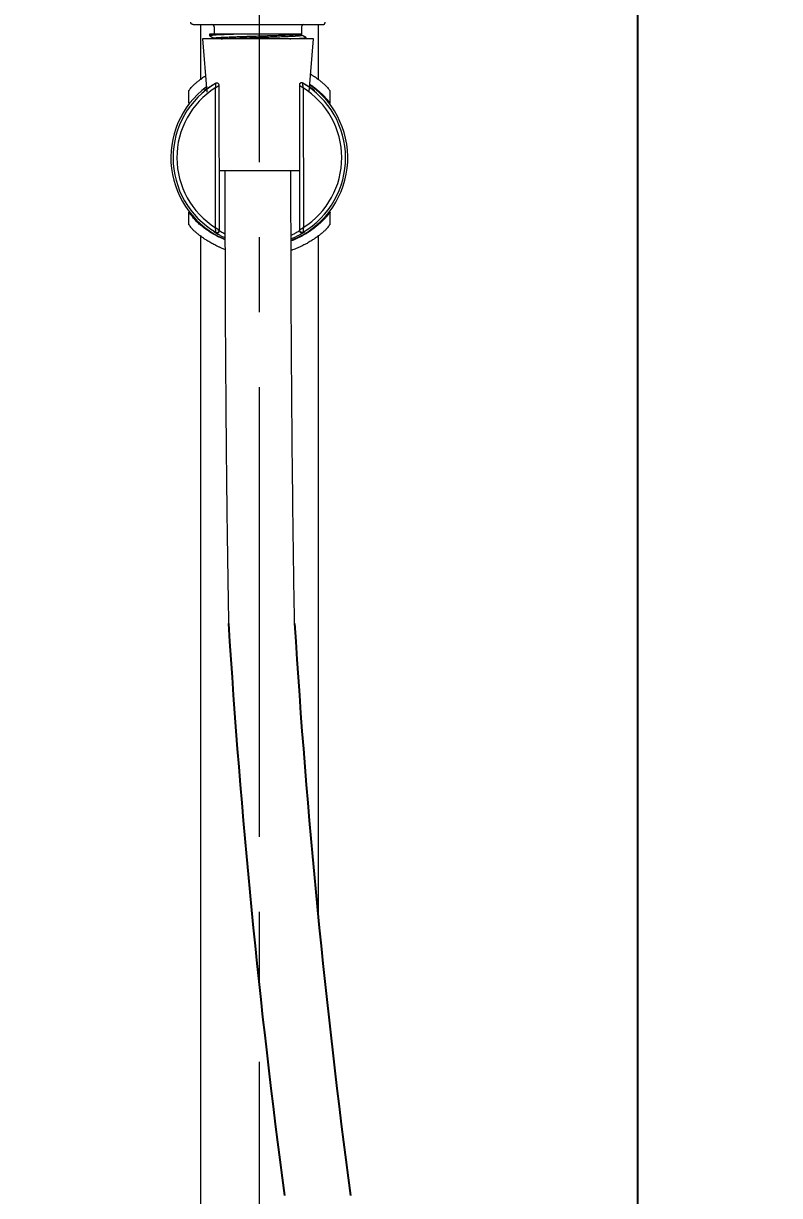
# Model space of a CAD drawing. Extents: x 19821 to 22981, y -91 to 2224.
# Drawn here: x 21832.7 to 21993, y 780 to 1028.2 of the extents above; entities that cross this region are included whole.
import ezdxf

# ---------------------------------------------------------------- set-up
doc = ezdxf.new("R2010")
doc.units = 0
doc.header["$LTSCALE"] = 10
doc.header["$MEASUREMENT"] = 0
doc.header["$PDMODE"] = 3
doc.header["$PDSIZE"] = -10
doc.linetypes.add('CENTER2', pattern=[28.575, 19.05, -3.175, 3.175, -3.175])
doc.layers.get('0').update_dxf_attribs({"linetype": 'CONTINUOUS'})
doc.layers.get('DEFPOINTS').update_dxf_attribs({"linetype": 'CONTINUOUS'})
doc.layers.add('1', color=7, linetype='CONTINUOUS')
doc.layers.add('Cneter', color=1, linetype='CENTER2', lineweight=13)
doc.styles.add('Daelim Dimension', font='NanumGothic.ttf')
doc.dimstyles.new('DEFAULT', dxfattribs={"dimscale": 2, "dimtxt": 2, "dimasz": 2, "dimexe": 0, "dimexo": 2, "dimgap": 1, "dimtad": 1, "dimdec": 1, "dimzin": 9, "dimdsep": 46, "dimtxsty": 'Daelim Dimension', "dimcen": 0.5, "dimclrd": 5, "dimclre": 5, "dimclrt": 256, "dimadec": 1, "dimazin": 0, "dimtfac": 1, "dimtdec": 1, "dimtix": 1, "dimtmove": 0, "dimatfit": 3, "dimfxl": 1, "dimtolj": 1, "dimtzin": 1, "dimlwd": 9, "dimlwe": 9, "dimarcsym": 0})

# ---------------------------------------------------------------- blocks, each defined once
blk = doc.blocks.new('*D18')
at = {"color": 5, "lineweight": 9, "ltscale": 0.5, "transparency": 16777216}
for p, q in [((21836.72, 1429.78), (22153.24, 1429.78)), ((22151.24, 1421.78), (22151.24, 466.02)), ((21994.53, 458.02), (22153.24, 458.02))]:
    blk.add_line(p, q, dxfattribs=at)
at = {"color": 5, "ltscale": 0.5, "transparency": 16777216}
for points in [[(22149.91, 1421.78), (22152.57, 1421.78), (22151.24, 1429.78)], [(22149.91, 466.02), (22152.57, 466.02), (22151.24, 458.02)]]:
    blk.add_solid(points, dxfattribs=at)
at = {"layer": 'DEFPOINTS', "color": 0, "ltscale": 0.5, "transparency": 16777216}
for p in [(21832.72, 1429.78), (21990.53, 458.02), (22151.24, 458.02)]:
    blk.add_point(p, dxfattribs=at)
at = {"color": 7, "ltscale": 0.5, "transparency": 16777216, "insert": (22135.53, 943.9), "char_height": 20, "attachment_point": 5, "rotation": 90, "style": 'Daelim Dimension'}
blk.add_mtext('\\A1;(1140)', dxfattribs=at)

msp = doc.modelspace()

# ---------------------------------------------------------------- linework, layer by layer
at = {"ltscale": 0.5}
msp.add_line((21962.92, 208.85), (21962.92, 1609.68), dxfattribs=at)
for centre in [(23607.09, 1009.42), (23621.09, 1009.42)]:
    msp.add_arc(centre, 1734.29, 183.58112, 187.60325, dxfattribs=at)
at = {"layer": '1', "color": 7, "linetype": 'Continuous', "lineweight": 18}
for p, q in [((21870.22, 1027.93), (21870.22, 1016.21)), ((21887.58, 1027.94), (21888.86, 1027.94)), ((21895.22, 1027.93), (21895.22, 1016.24)), ((21872.18, 1025.94), (21872.18, 1025.57)), ((21879.49, 1025.94), (21872.18, 1025.94)), ((21873.18, 1027.44), (21873.18, 1025.94)), ((21891.68, 1027.44), (21891.68, 1025.94)), ((21870.68, 1024.94), (21871.59, 1013.6)), ((21883.86, 1024.94), (21870.68, 1024.94)), ((21894.18, 1024.94), (21883.86, 1024.94)), ((21893.27, 1013.7), (21894.18, 1024.94)), ((21867.72, 1013.96), (21867.72, 1011.32)), ((21874.25, 984.39), (21874.2, 1015.06)), ((21891.2, 1015.09), (21891.25, 984.42)), ((21897.72, 1011.26), (21897.72, 1013.96)), ((21883.58, 996.94), (21874.14, 996.94)), ((21891.23, 996.94), (21883.58, 996.94)), ((21867.72, 988.18), (21867.72, 985.52)), ((21897.72, 985.52), (21897.72, 988.22)), ((21870.22, 983.26), (21870.22, 531.52)), ((21895.22, 983.24), (21895.22, 838.77))]:
    msp.add_line(p, q, dxfattribs=at)
at = {"layer": '1', "color": 7, "linetype": 'Continuous', "lineweight": 13}
for p, q in [((21891.68, 1027.44), (21891.67, 1027.44)), ((21873.44, 1015.49), (21873.44, 1015.53)), ((21891.95, 1015.56), (21891.95, 1015.52)), ((21873.45, 984.92), (21873.4, 1014.53)), ((21892, 1014.56), (21892.05, 984.95))]:
    msp.add_line(p, q, dxfattribs=at)
at = {"layer": '1', "color": 7, "linetype": 'Continuous', "lineweight": 18}
for centre, radius, start, end in [((21872.68, 1027.44), 0.5, 360, 90), ((21892.18, 1027.44), 0.5, 90, 180), ((21882.72, 999.74), 18.75, 126.7891, 247.1528), ((21882.72, 999.74), 18.75, 291.1262, 55.3234)]:
    msp.add_arc(centre, radius, start, end, dxfattribs=at)
at = {"layer": '1', "color": 7, "linetype": 'Continuous', "lineweight": 13}
for radius, start, end in [(18.28, 120.5055, 239.6945), (18.28, 300.5055, 59.6945), (17.48, 122.2379, 237.962), (17.48, 302.238, 57.9618)]:
    msp.add_arc((21882.72, 999.74), radius, start, end, dxfattribs=at)
at = {"layer": '1', "color": 7, "linetype": 'Continuous', "lineweight": 18}
for centre, major_axis, ratio, start_param, end_param in [((21883.27, 1027.94), (-13.04, 0), 0.000012, 0.000641, 0.290029), ((21891.7, 1015.13), (-0.5, -0.001), 0.999914, 5.799383, 6.283185)]:
    msp.add_ellipse(centre, major_axis=major_axis, ratio=ratio, start_param=start_param, end_param=end_param, dxfattribs=at)
at = {"layer": '1', "color": 7, "linetype": 'Continuous', "lineweight": 13}
for centre, major_axis, start_param, end_param in [((21891.7, 1015.13), (-0.5, -0.001), 4.182836, 5.799383), ((21873.75, 984.29), (-0.5, -0.001), 1.042976, 3.178265), ((21891.75, 984.32), (0.5, 0.001), 3.10492, 5.24021)]:
    msp.add_ellipse(centre, major_axis=major_axis, ratio=0.999914, start_param=start_param, end_param=end_param, dxfattribs=at)
at = {"layer": '1', "color": 7, "linetype": 'Continuous', "lineweight": 18}
for points, weights in [([(21868.68, 1027.94), (21868.39, 1027.94), (21868.18, 1028.15), (21868.18, 1028.45)], [1.17455887545, 0.941812743012, 0.941813708187, 1.17456177098]), ([(21896.19, 1027.94), (21896.48, 1027.94), (21896.68, 1028.14), (21896.69, 1028.42)], [1.17456095671, 0.948667935738, 0.942014906424, 1.15460186877])]:
    msp.add_rational_spline(points, weights, degree=3, dxfattribs=at)
for points, knots in [([(21868.68, 1027.94), (21868.68, 1027.94), (21868.74, 1027.94), (21869, 1027.94), (21869.38, 1027.94), (21869.85, 1027.94), (21870.36, 1027.94), (21870.89, 1027.94), (21871.44, 1027.94), (21871.97, 1027.94), (21872.5, 1027.94), (21873, 1027.94), (21873.51, 1027.94), (21874.05, 1027.94), (21874.68, 1027.94), (21875.41, 1027.94), (21876.24, 1027.94), (21877.19, 1027.94), (21878.25, 1027.94), (21879.45, 1027.94), (21880.81, 1027.94), (21882.29, 1027.94), (21883.78, 1027.94), (21885.16, 1027.94), (21886.38, 1027.94), (21887.44, 1027.94), (21888.37, 1027.94), (21889.19, 1027.94), (21889.91, 1027.94), (21890.55, 1027.94), (21891.12, 1027.94), (21891.66, 1027.94), (21892.18, 1027.94), (21892.66, 1027.94), (21893.07, 1027.94), (21893.43, 1027.94), (21893.75, 1027.94), (21894.05, 1027.94), (21894.36, 1027.94), (21894.66, 1027.94), (21894.96, 1027.94), (21895.27, 1027.94), (21895.56, 1027.94), (21895.82, 1027.94), (21896.03, 1027.94), (21896.16, 1027.94), (21896.19, 1027.94), (21896.19, 1027.94)], [0, 0, 0, 0, 0.037084, 0.073584, 0.106389, 0.135965, 0.162704, 0.186948, 0.208985, 0.229051, 0.24729, 0.263568, 0.278551, 0.293845, 0.310949, 0.33007, 0.351109, 0.374252, 0.399721, 0.42783, 0.458927, 0.493451, 0.529034, 0.560822, 0.588887, 0.613895, 0.636333, 0.656554, 0.674894, 0.691536, 0.706437, 0.720858, 0.735687, 0.750551, 0.764238, 0.776408, 0.788319, 0.801063, 0.815408, 0.831556, 0.849555, 0.869503, 0.891471, 0.915588, 0.942112, 0.97134, 1, 1, 1, 1]), ([(21871.51, 1027.94), (21871.56, 1027.94), (21871.72, 1027.94), (21872, 1027.94), (21872.35, 1027.94), (21872.69, 1027.94), (21873.03, 1027.94), (21873.34, 1027.94), (21873.65, 1027.94), (21873.95, 1027.94), (21874.27, 1027.94), (21874.61, 1027.94), (21874.96, 1027.94), (21875.33, 1027.94), (21875.58, 1027.94), (21875.7, 1027.94)], [0, 0, 0, 0, 0.055029, 0.166963, 0.268642, 0.361551, 0.446862, 0.523555, 0.592238, 0.659312, 0.728035, 0.797386, 0.865674, 0.931837, 1, 1, 1, 1]), ([(21879.49, 1025.94), (21879.23, 1025.93), (21878.97, 1025.92), (21878.46, 1025.91), (21877.96, 1025.89), (21877.48, 1025.88), (21877.01, 1025.86), (21876.78, 1025.86), (21876.5, 1025.85), (21876.44, 1025.84), (21876.33, 1025.84), (21876.16, 1025.83), (21876, 1025.83), (21875.69, 1025.82), (21875.48, 1025.81), (21875.09, 1025.79), (21874.91, 1025.79), (21874.55, 1025.77), (21874.37, 1025.76), (21874.17, 1025.75), (21874.13, 1025.75), (21874.05, 1025.75), (21874.01, 1025.75), (21873.89, 1025.74), (21873.82, 1025.74), (21873.6, 1025.73), (21873.33, 1025.71), (21872.98, 1025.69), (21872.79, 1025.67), (21872.66, 1025.66), (21872.62, 1025.66), (21872.56, 1025.65), (21872.54, 1025.65), (21872.5, 1025.64), (21872.49, 1025.64), (21872.41, 1025.63), (21872.35, 1025.62), (21872.26, 1025.61), (21872.23, 1025.6), (21872.19, 1025.59), (21872.18, 1025.58), (21872.18, 1025.57)], [0, 0, 0, 0, 0.0625, 0.0625, 0.125, 0.1875, 0.1875, 0.25, 0.25, 0.265625, 0.265625, 0.28125, 0.3125, 0.3125, 0.375, 0.375, 0.4375, 0.4375, 0.5, 0.5, 0.515625, 0.515625, 0.53125, 0.53125, 0.5625, 0.5625, 0.625, 0.6875, 0.75, 0.75, 0.78125, 0.78125, 0.796875, 0.796875, 0.8125, 0.8125, 0.875, 0.875, 0.9375, 0.9375, 1, 1, 1, 1]), ([(21873.13, 1025.07), (21873.13, 1025.08), (21873.14, 1025.09), (21873.17, 1025.1), (21873.19, 1025.11), (21873.26, 1025.12), (21873.3, 1025.13), (21873.4, 1025.14), (21873.45, 1025.15), (21873.54, 1025.16), (21873.55, 1025.16), (21873.59, 1025.17), (21873.64, 1025.17), (21873.7, 1025.18), (21873.83, 1025.19), (21873.92, 1025.2), (21874.12, 1025.21), (21874.33, 1025.22), (21874.58, 1025.24), (21874.77, 1025.25), (21874.84, 1025.25), (21874.94, 1025.26), (21874.98, 1025.26), (21875.05, 1025.26), (21875.23, 1025.27), (21875.42, 1025.28), (21875.73, 1025.29), (21876.06, 1025.31), (21876.4, 1025.32), (21876.76, 1025.34), (21876.95, 1025.35), (21877.19, 1025.36), (21877.24, 1025.36), (21877.34, 1025.36), (21877.48, 1025.37), (21877.63, 1025.37), (21877.93, 1025.38), (21878.14, 1025.39), (21878.56, 1025.4), (21878.98, 1025.42), (21879.42, 1025.43), (21879.75, 1025.44), (21879.86, 1025.45), (21880.03, 1025.45), (21880.09, 1025.45), (21880.2, 1025.46), (21880.26, 1025.46), (21880.54, 1025.47), (21880.77, 1025.47), (21881.23, 1025.49), (21881.69, 1025.51), (21882.15, 1025.52), (21882.61, 1025.54), (21882.85, 1025.54), (21883.14, 1025.55), (21883.2, 1025.55), (21883.31, 1025.56), (21883.49, 1025.56), (21883.66, 1025.57), (21884.01, 1025.58), (21884.24, 1025.59), (21884.52, 1025.59), (21884.58, 1025.6), (21884.7, 1025.6), (21884.75, 1025.6), (21884.92, 1025.61), (21885.03, 1025.61), (21885.37, 1025.62), (21885.59, 1025.63), (21886.02, 1025.64), (21886.23, 1025.65), (21886.65, 1025.66), (21886.85, 1025.67), (21887.16, 1025.68), (21887.31, 1025.69), (21887.45, 1025.69), (21887.55, 1025.7), (21887.6, 1025.7), (21887.84, 1025.71), (21888.03, 1025.72), (21888.4, 1025.73), (21888.58, 1025.74), (21888.79, 1025.75), (21888.83, 1025.75), (21888.92, 1025.75), (21889.04, 1025.76), (21889.16, 1025.76), (21889.4, 1025.77), (21889.7, 1025.79), (21889.98, 1025.8), (21890.24, 1025.81), (21890.36, 1025.82), (21890.53, 1025.83), (21890.59, 1025.84), (21890.67, 1025.84), (21890.7, 1025.84), (21890.75, 1025.85), (21890.78, 1025.85), (21890.91, 1025.86), (21891.09, 1025.87), (21891.32, 1025.9), (21891.44, 1025.91), (21891.55, 1025.93), (21891.59, 1025.93), (21891.62, 1025.94)], [0, 0, 0, 0, 0.022851, 0.022851, 0.047906, 0.047906, 0.072961, 0.072961, 0.098016, 0.098016, 0.10428, 0.10428, 0.110544, 0.123071, 0.123071, 0.148126, 0.148126, 0.173181, 0.198236, 0.198236, 0.210764, 0.210764, 0.217028, 0.217028, 0.223292, 0.248347, 0.248347, 0.273402, 0.298457, 0.298457, 0.323512, 0.323512, 0.329776, 0.329776, 0.33604, 0.348567, 0.348567, 0.373622, 0.373622, 0.398677, 0.423732, 0.423732, 0.43626, 0.43626, 0.442524, 0.442524, 0.448788, 0.448788, 0.473843, 0.473843, 0.498898, 0.523953, 0.523953, 0.549008, 0.549008, 0.555272, 0.555272, 0.561536, 0.574063, 0.574063, 0.599118, 0.599118, 0.605382, 0.605382, 0.611646, 0.611646, 0.624173, 0.624173, 0.649228, 0.649228, 0.674284, 0.674284, 0.699339, 0.699339, 0.711866, 0.71813, 0.71813, 0.724394, 0.724394, 0.749449, 0.749449, 0.774504, 0.774504, 0.780768, 0.780768, 0.787032, 0.799559, 0.799559, 0.824614, 0.849669, 0.849669, 0.874724, 0.874724, 0.887252, 0.887252, 0.893516, 0.893516, 0.89978, 0.89978, 0.924835, 0.94989, 0.974945, 0.974945, 1, 1, 1, 1]), ([(21874.6, 1024.94), (21874.61, 1024.94), (21874.61, 1024.94), (21874.66, 1024.94), (21874.76, 1024.95), (21874.86, 1024.95), (21875.08, 1024.96), (21875.39, 1024.98), (21875.72, 1024.99), (21876.07, 1025.01), (21876.25, 1025.02), (21876.48, 1025.03), (21876.53, 1025.03), (21876.62, 1025.03), (21876.67, 1025.03), (21876.82, 1025.04), (21876.92, 1025.04), (21877.22, 1025.06), (21877.42, 1025.06), (21877.84, 1025.08), (21878.05, 1025.09), (21878.49, 1025.1), (21878.71, 1025.11), (21879.05, 1025.12), (21879.17, 1025.13), (21879.34, 1025.13), (21879.4, 1025.13), (21879.52, 1025.14), (21879.57, 1025.14), (21879.87, 1025.15), (21880.1, 1025.16), (21880.58, 1025.17), (21881.06, 1025.18), (21881.55, 1025.2), (21881.91, 1025.21), (21882.03, 1025.21), (21882.22, 1025.22), (21882.28, 1025.22), (21882.4, 1025.23), (21882.47, 1025.23), (21882.77, 1025.24), (21883.02, 1025.25), (21883.51, 1025.26), (21883.75, 1025.27), (21884.23, 1025.29), (21884.46, 1025.29), (21884.94, 1025.31), (21885.17, 1025.32), (21885.46, 1025.33), (21885.52, 1025.33), (21885.64, 1025.33), (21885.81, 1025.34), (21885.98, 1025.34), (21886.32, 1025.35), (21886.76, 1025.37), (21887.18, 1025.38), (21887.6, 1025.4), (21887.8, 1025.4), (21888.05, 1025.41), (21888.09, 1025.42), (21888.19, 1025.42), (21888.24, 1025.42), (21888.38, 1025.43), (21888.48, 1025.43), (21888.75, 1025.44), (21888.93, 1025.45), (21889.27, 1025.47), (21889.43, 1025.48), (21889.74, 1025.49), (21889.89, 1025.5), (21890.1, 1025.51), (21890.17, 1025.51), (21890.27, 1025.52), (21890.3, 1025.52), (21890.37, 1025.53), (21890.4, 1025.53), (21890.55, 1025.54), (21890.67, 1025.54), (21890.89, 1025.56), (21891.08, 1025.57), (21891.25, 1025.59), (21891.35, 1025.6), (21891.39, 1025.6), (21891.43, 1025.61), (21891.45, 1025.61), (21891.48, 1025.61), (21891.49, 1025.61), (21891.56, 1025.62), (21891.6, 1025.63), (21891.67, 1025.65), (21891.69, 1025.66), (21891.72, 1025.67), (21891.72, 1025.68), (21891.72, 1025.68)], [0, 0, 0, 0, 0.001659, 0.001659, 0.009338, 0.024696, 0.024696, 0.055412, 0.086128, 0.086128, 0.116845, 0.116845, 0.124524, 0.124524, 0.132203, 0.132203, 0.147561, 0.147561, 0.178277, 0.178277, 0.208994, 0.208994, 0.23971, 0.23971, 0.255068, 0.255068, 0.262747, 0.262747, 0.270426, 0.270426, 0.301142, 0.301142, 0.331859, 0.362575, 0.362575, 0.377933, 0.377933, 0.385612, 0.385612, 0.393291, 0.393291, 0.424008, 0.424008, 0.454724, 0.454724, 0.48544, 0.48544, 0.516156, 0.516156, 0.523835, 0.523835, 0.531515, 0.546873, 0.546873, 0.577589, 0.608305, 0.608305, 0.639022, 0.639022, 0.646701, 0.646701, 0.65438, 0.65438, 0.669738, 0.669738, 0.700454, 0.700454, 0.73117, 0.73117, 0.761887, 0.761887, 0.777245, 0.777245, 0.784924, 0.784924, 0.792603, 0.792603, 0.823319, 0.823319, 0.854036, 0.884752, 0.884752, 0.90011, 0.90011, 0.907789, 0.907789, 0.915468, 0.915468, 0.946184, 0.946184, 0.976901, 0.976901, 1, 1, 1, 1]), ([(21891.62, 1025.94), (21891.59, 1025.94), (21891.54, 1025.94), (21891.4, 1025.94), (21891.31, 1025.94), (21891.1, 1025.94), (21890.97, 1025.94), (21890.81, 1025.94), (21890.79, 1025.94), (21890.75, 1025.94), (21890.7, 1025.94), (21890.64, 1025.94), (21890.52, 1025.94), (21890.43, 1025.94), (21890.17, 1025.94), (21889.78, 1025.94), (21889.33, 1025.94), (21889.03, 1025.94), (21888.97, 1025.94), (21888.84, 1025.94), (21888.65, 1025.94), (21888.46, 1025.94), (21888.06, 1025.94), (21887.79, 1025.94), (21887.22, 1025.94), (21886.92, 1025.94), (21886.57, 1025.94), (21886.53, 1025.94), (21886.45, 1025.94), (21886.41, 1025.94), (21886.3, 1025.94), (21886.22, 1025.94), (21885.98, 1025.94), (21885.82, 1025.94), (21885.34, 1025.94), (21885.01, 1025.94), (21884.34, 1025.94), (21884, 1025.94), (21883.57, 1025.94), (21883.48, 1025.94), (21883.35, 1025.94), (21883.31, 1025.94), (21883.22, 1025.94), (21883, 1025.94), (21882.79, 1025.94), (21882.26, 1025.94), (21881.92, 1025.94), (21881.22, 1025.94), (21880.88, 1025.94), (21880.36, 1025.94), (21880.18, 1025.94), (21879.84, 1025.94), (21879.66, 1025.94), (21879.49, 1025.94)], [0, 0, 0, 0, 0.0625, 0.0625, 0.125, 0.125, 0.1875, 0.1875, 0.195313, 0.195313, 0.203125, 0.21875, 0.21875, 0.25, 0.25, 0.3125, 0.375, 0.375, 0.390625, 0.390625, 0.40625, 0.4375, 0.4375, 0.5, 0.5, 0.5625, 0.5625, 0.570313, 0.570313, 0.578125, 0.578125, 0.59375, 0.59375, 0.625, 0.625, 0.6875, 0.6875, 0.75, 0.75, 0.765625, 0.765625, 0.773438, 0.773438, 0.78125, 0.8125, 0.8125, 0.875, 0.875, 0.9375, 0.9375, 0.96875, 0.96875, 1, 1, 1, 1]), ([(21874.14, 1024.94), (21874.12, 1024.94), (21874.1, 1024.94), (21873.98, 1024.95), (21873.89, 1024.96), (21873.79, 1024.96), (21873.79, 1024.97), (21873.78, 1024.97)], [0, 0, 0, 0, 0.126624, 0.126624, 0.938313, 0.938313, 1, 1, 1, 1]), ([(21889.16, 1024.94), (21889.33, 1024.95), (21889.5, 1024.95), (21889.7, 1024.96), (21889.73, 1024.96), (21889.79, 1024.96), (21889.88, 1024.97), (21890.08, 1024.98), (21890.24, 1024.98), (21890.56, 1025), (21890.76, 1025.01), (21891.13, 1025.03), (21891.3, 1025.03), (21891.54, 1025.05), (21891.62, 1025.05), (21891.76, 1025.06), (21891.83, 1025.07), (21892.02, 1025.08), (21892.14, 1025.09), (21892.33, 1025.11), (21892.41, 1025.12), (21892.51, 1025.13), (21892.54, 1025.14), (21892.58, 1025.15), (21892.59, 1025.15), (21892.61, 1025.15), (21892.62, 1025.16), (21892.66, 1025.17), (21892.68, 1025.18), (21892.68, 1025.19)], [0, 0, 0, 0, 0.079666, 0.079666, 0.094047, 0.094047, 0.108427, 0.137187, 0.194708, 0.194708, 0.30975, 0.30975, 0.424791, 0.424791, 0.482312, 0.482312, 0.539833, 0.539833, 0.654875, 0.654875, 0.769917, 0.769917, 0.827437, 0.827437, 0.856198, 0.856198, 0.884958, 0.884958, 1, 1, 1, 1]), ([(21871.29, 1017.06), (21871.27, 1017.05), (21871.26, 1017.03), (21871.18, 1016.98), (21871.11, 1016.94), (21870.99, 1016.86), (21870.82, 1016.73), (21870.65, 1016.61), (21870.31, 1016.37), (21870.11, 1016.21), (21869.71, 1015.9), (21869.53, 1015.75), (21869.18, 1015.46), (21869.02, 1015.32), (21868.72, 1015.05), (21868.58, 1014.93), (21868.46, 1014.81)], [0, 0, 0, 0, 0.015312, 0.015312, 0.064546, 0.064546, 0.113781, 0.212249, 0.212249, 0.409187, 0.409187, 0.606125, 0.606125, 0.803062, 0.803062, 1, 1, 1, 1]), ([(21874.2, 1015.06), (21874.2, 1015.1), (21874.19, 1015.14), (21874.17, 1015.21), (21874.16, 1015.26), (21874.12, 1015.33), (21874.09, 1015.37), (21874.04, 1015.42), (21874.02, 1015.44), (21873.99, 1015.47), (21873.97, 1015.48), (21873.92, 1015.51), (21873.9, 1015.52), (21873.86, 1015.53), (21873.83, 1015.54), (21873.76, 1015.56), (21873.72, 1015.56), (21873.63, 1015.56), (21873.59, 1015.55), (21873.51, 1015.53), (21873.47, 1015.51), (21873.44, 1015.49)], [0, 0, 0, 0, 0.125, 0.125, 0.25, 0.25, 0.375, 0.375, 0.4375, 0.4375, 0.5, 0.5, 0.5625, 0.5625, 0.625, 0.625, 0.75, 0.75, 0.875, 0.875, 1, 1, 1, 1]), ([(21891.95, 1015.52), (21891.92, 1015.54), (21891.88, 1015.56), (21891.8, 1015.58), (21891.76, 1015.59), (21891.67, 1015.59), (21891.63, 1015.59), (21891.56, 1015.57), (21891.53, 1015.57), (21891.49, 1015.55), (21891.47, 1015.54), (21891.43, 1015.51), (21891.41, 1015.5), (21891.37, 1015.47), (21891.35, 1015.45), (21891.3, 1015.4), (21891.27, 1015.36), (21891.23, 1015.29), (21891.22, 1015.24), (21891.2, 1015.17), (21891.2, 1015.13), (21891.2, 1015.09)], [0, 0, 0, 0, 0.125, 0.125, 0.25, 0.25, 0.375, 0.375, 0.4375, 0.4375, 0.5, 0.5, 0.5625, 0.5625, 0.625, 0.625, 0.75, 0.75, 0.875, 0.875, 1, 1, 1, 1]), ([(21893.42, 1015.31), (21893.44, 1015.29), (21893.54, 1015.23), (21893.71, 1015.11), (21893.93, 1014.95), (21894.17, 1014.78), (21894.41, 1014.59), (21894.62, 1014.43), (21894.78, 1014.3), (21894.9, 1014.2), (21895.01, 1014.11), (21895.12, 1014.01), (21895.22, 1013.93), (21895.32, 1013.84), (21895.41, 1013.76), (21895.51, 1013.67), (21895.59, 1013.59), (21895.68, 1013.52), (21895.76, 1013.44), (21895.83, 1013.37), (21895.9, 1013.3), (21895.97, 1013.24), (21896.04, 1013.17), (21896.1, 1013.11), (21896.16, 1013.05), (21896.22, 1012.99), (21896.27, 1012.94), (21896.32, 1012.89), (21896.4, 1012.8), (21896.51, 1012.7), (21896.63, 1012.56), (21896.75, 1012.43), (21896.86, 1012.31), (21896.96, 1012.2), (21897.06, 1012.09), (21897.14, 1011.99), (21897.22, 1011.9), (21897.29, 1011.82), (21897.36, 1011.74), (21897.43, 1011.66), (21897.49, 1011.58), (21897.56, 1011.5), (21897.61, 1011.43), (21897.65, 1011.38), (21897.69, 1011.33), (21897.71, 1011.3), (21897.72, 1011.29), (21897.73, 1011.28), (21897.72, 1011.29), (21897.71, 1011.31)], [0, 0, 0, 0, 0.008069, 0.034248, 0.062514, 0.092867, 0.125307, 0.159833, 0.177039, 0.193861, 0.210298, 0.226351, 0.242021, 0.257306, 0.272208, 0.286726, 0.300859, 0.314609, 0.327976, 0.340958, 0.353557, 0.365773, 0.377605, 0.389053, 0.400119, 0.410801, 0.4211, 0.431017, 0.44055, 0.468395, 0.495605, 0.522183, 0.548133, 0.573461, 0.598171, 0.622268, 0.645759, 0.668649, 0.690946, 0.712656, 0.743778, 0.774448, 0.804689, 0.834528, 0.863992, 0.89311, 0.92191, 0.950423, 1, 1, 1, 1]), ([(21896.99, 1014.81), (21896.86, 1014.92), (21896.73, 1015.05), (21896.43, 1015.32), (21896.27, 1015.46), (21895.92, 1015.75), (21895.73, 1015.91), (21895.34, 1016.22), (21895.13, 1016.37), (21894.79, 1016.62), (21894.68, 1016.7), (21894.5, 1016.82), (21894.45, 1016.86), (21894.33, 1016.94), (21894.26, 1016.98), (21894.04, 1017.13), (21893.87, 1017.24), (21893.69, 1017.35)], [0, 0, 0, 0, 0.176274, 0.176274, 0.352547, 0.352547, 0.528821, 0.528821, 0.705094, 0.705094, 0.793231, 0.793231, 0.837299, 0.837299, 0.881368, 0.881368, 1, 1, 1, 1]), ([(21867.72, 1013.82), (21867.72, 1013.82), (21867.72, 1013.82), (21867.72, 1013.82), (21867.74, 1013.85), (21867.79, 1013.91), (21867.81, 1013.94), (21867.84, 1013.98), (21867.84, 1013.99), (21867.86, 1014.01), (21867.88, 1014.04), (21867.9, 1014.07), (21867.98, 1014.18), (21868.05, 1014.29), (21868.24, 1014.53), (21868.34, 1014.66), (21868.46, 1014.81)], [0, 0, 0, 0, 0.000142, 0.000142, 0.250107, 0.250107, 0.375089, 0.375089, 0.406334, 0.406334, 0.43758, 0.500071, 0.500071, 0.750036, 0.750036, 1, 1, 1, 1]), ([(21871.43, 1014.3), (21871.39, 1014.27), (21871.3, 1014.19), (21871.22, 1014.13), (21871.18, 1014.09)], [0, 0, 0, 0, 0.36976, 1, 1, 1, 1]), ([(21894.21, 1014.13), (21894.19, 1014.15), (21894.13, 1014.21), (21894.02, 1014.3), (21893.87, 1014.42), (21893.67, 1014.58), (21893.48, 1014.72), (21893.37, 1014.8)], [0, 0, 0, 0, 0.17038, 0.335832, 0.496244, 0.733076, 1, 1, 1, 1]), ([(21896.99, 1014.81), (21897.11, 1014.66), (21897.21, 1014.53), (21897.39, 1014.29), (21897.47, 1014.18), (21897.56, 1014.05), (21897.59, 1014.01), (21897.63, 1013.96), (21897.64, 1013.94), (21897.65, 1013.92), (21897.66, 1013.92), (21897.67, 1013.9), (21897.67, 1013.9), (21897.71, 1013.85), (21897.72, 1013.82), (21897.72, 1013.82), (21897.72, 1013.82), (21897.72, 1013.82)], [0, 0, 0, 0, 0.249815, 0.249815, 0.49963, 0.49963, 0.624537, 0.624537, 0.686991, 0.686991, 0.718218, 0.718218, 0.749445, 0.749445, 0.99926, 0.99926, 1, 1, 1, 1]), ([(21875.43, 996.94), (21875.43, 988.72), (21875.45, 972.96), (21875.58, 950.26), (21875.78, 929.39), (21875.99, 913.21), (21876.14, 903.97), (21876.19, 901.09)], [0, 0, 0, 0, 0.0274458, 0.0526883, 0.0759337, 0.0973682, 0.1070786, 0.1070786, 0.1070786, 0.1070786]), ([(21890.19, 901.09), (21890.19, 901.54), (21890.06, 908.79), (21889.85, 923.5), (21889.61, 946), (21889.46, 970.7), (21889.42, 987.92), (21889.43, 996.94)], [0.8961624, 0.8961624, 0.8961624, 0.8961624, 0.8976346, 0.9198654, 0.9441739, 0.9707968, 1, 1, 1, 1]), ([(21875.42, 982.39), (21875.18, 982.48), (21874.95, 982.58), (21874.32, 982.86), (21873.94, 983.04), (21873.38, 983.34), (21873.19, 983.44), (21872.92, 983.6), (21872.78, 983.68), (21872.63, 983.78), (21872.55, 983.83), (21872.51, 983.85), (21872.49, 983.86), (21872.48, 983.87), (21872.48, 983.87), (21872.47, 983.87), (21872.47, 983.88), (21872.47, 983.88), (21872.47, 983.88), (21872.09, 984.12), (21871.73, 984.36), (21871.05, 984.84), (21870.73, 985.09), (21870.14, 985.57), (21869.86, 985.82), (21869.48, 986.18), (21869.36, 986.31), (21869.19, 986.49), (21869.11, 986.58), (21869.02, 986.69), (21868.97, 986.74), (21868.95, 986.77), (21868.94, 986.78), (21868.93, 986.79), (21868.93, 986.79), (21868.93, 986.79), (21868.72, 987.04), (21868.55, 987.25), (21868.24, 987.61), (21868.11, 987.76), (21867.91, 987.99), (21867.83, 988.07), (21867.76, 988.15), (21867.74, 988.17), (21867.73, 988.19), (21867.72, 988.19), (21867.72, 988.19), (21867.72, 988.19), (21867.72, 988.19), (21867.72, 988.19), (21867.72, 988.19), (21867.72, 988.19), (21867.72, 988.19), (21867.72, 988.19), (21867.72, 988.19), (21867.72, 988.19), (21867.72, 988.19), (21867.73, 988.19), (21867.73, 988.18), (21867.74, 988.17)], [0, 0, 0, 0, 0.054301, 0.054301, 0.145717, 0.145717, 0.191425, 0.191425, 0.214279, 0.225706, 0.23142, 0.234277, 0.235705, 0.236419, 0.236776, 0.236955, 0.237044, 0.237044, 0.237133, 0.237133, 0.328549, 0.328549, 0.419966, 0.419966, 0.511382, 0.511382, 0.55709, 0.55709, 0.579944, 0.591371, 0.597084, 0.599941, 0.601369, 0.602084, 0.602084, 0.602798, 0.602798, 0.694214, 0.694214, 0.78563, 0.78563, 0.877046, 0.877046, 0.922754, 0.922754, 0.945608, 0.957035, 0.962749, 0.965605, 0.967034, 0.967748, 0.968105, 0.968284, 0.968373, 0.968417, 0.968417, 0.968462, 0.968462, 1, 1, 1, 1]), ([(21897.72, 988.19), (21897.72, 988.19), (21897.71, 988.18), (21897.66, 988.11), (21897.56, 987.98), (21897.45, 987.85), (21897.34, 987.72), (21897.26, 987.62), (21897.17, 987.51), (21897.06, 987.39), (21896.95, 987.26), (21896.82, 987.12), (21896.68, 986.97), (21896.53, 986.81), (21896.38, 986.65), (21896.24, 986.51), (21896.11, 986.38), (21895.96, 986.23), (21895.8, 986.07), (21895.61, 985.9), (21895.4, 985.71), (21895.17, 985.51), (21894.92, 985.3), (21894.7, 985.12), (21894.53, 984.98), (21894.41, 984.89), (21894.29, 984.8), (21894.18, 984.71), (21894.07, 984.63), (21893.96, 984.55), (21893.85, 984.47), (21893.74, 984.39), (21893.64, 984.32), (21893.54, 984.25), (21893.44, 984.18), (21893.34, 984.12), (21893.25, 984.06), (21893.16, 984), (21893.07, 983.94), (21892.99, 983.89), (21892.91, 983.84), (21892.83, 983.79), (21892.69, 983.7), (21892.47, 983.56), (21892.17, 983.39), (21891.87, 983.23), (21891.58, 983.07), (21891.28, 982.91), (21890.98, 982.77), (21890.68, 982.63), (21890.38, 982.49), (21890.08, 982.37), (21889.79, 982.24), (21889.58, 982.16), (21889.48, 982.12), (21889.47, 982.12)], [0, 0, 0, 0, 0.040056, 0.083404, 0.127871, 0.173615, 0.193335, 0.213708, 0.234747, 0.256458, 0.278851, 0.301932, 0.325707, 0.350184, 0.375367, 0.392244, 0.410673, 0.430655, 0.452192, 0.475284, 0.499931, 0.526134, 0.553894, 0.58321, 0.5954, 0.607252, 0.618765, 0.62994, 0.640777, 0.651275, 0.661435, 0.671256, 0.680739, 0.689884, 0.69869, 0.707159, 0.715288, 0.72308, 0.730533, 0.737648, 0.744425, 0.750863, 0.756963, 0.781184, 0.804949, 0.828259, 0.851117, 0.873524, 0.895481, 0.916991, 0.938056, 0.958678, 0.978859, 0.998601, 1, 1, 1, 1]), ([(21897.54, 988.24), (21897.54, 988.25), (21897.55, 988.27), (21897.58, 988.29), (21897.61, 988.29), (21897.64, 988.29), (21897.65, 988.29)], [0, 0, 0, 0, 0.204502, 0.443331, 0.712541, 1, 1, 1, 1]), ([(21867.72, 985.66), (21867.72, 985.66), (21867.72, 985.66), (21867.72, 985.66), (21867.74, 985.63), (21867.79, 985.56), (21867.81, 985.54), (21867.84, 985.49), (21867.84, 985.49), (21867.86, 985.47), (21867.88, 985.44), (21867.9, 985.41), (21867.98, 985.3), (21868.05, 985.19), (21868.24, 984.95), (21868.34, 984.82), (21868.46, 984.67)], [0, 0, 0, 0, 0.000142, 0.000142, 0.250107, 0.250107, 0.375089, 0.375089, 0.406334, 0.406334, 0.43758, 0.500071, 0.500071, 0.750036, 0.750036, 1, 1, 1, 1]), ([(21896.99, 984.67), (21897.11, 984.82), (21897.21, 984.95), (21897.39, 985.19), (21897.47, 985.3), (21897.56, 985.43), (21897.59, 985.47), (21897.63, 985.52), (21897.64, 985.53), (21897.65, 985.56), (21897.66, 985.56), (21897.67, 985.57), (21897.67, 985.58), (21897.71, 985.63), (21897.72, 985.66), (21897.72, 985.66), (21897.72, 985.66), (21897.72, 985.66)], [0, 0, 0, 0, 0.249815, 0.249815, 0.49963, 0.49963, 0.624537, 0.624537, 0.686991, 0.686991, 0.718218, 0.718218, 0.749445, 0.749445, 0.99926, 0.99926, 1, 1, 1, 1]), ([(21875.39, 980.33), (21875.15, 980.42), (21874.92, 980.51), (21874.61, 980.64), (21874.52, 980.68), (21874.36, 980.75), (21874.12, 980.86), (21873.88, 980.97), (21873.42, 981.19), (21873.12, 981.34), (21872.55, 981.65), (21872.27, 981.81), (21871.74, 982.13), (21871.48, 982.29), (21871.18, 982.5), (21871.11, 982.54), (21870.99, 982.62), (21870.82, 982.74), (21870.65, 982.87), (21870.31, 983.11), (21870.11, 983.26), (21869.71, 983.57), (21869.53, 983.73), (21869.18, 984.02), (21869.02, 984.16), (21868.72, 984.43), (21868.58, 984.55), (21868.46, 984.67)], [0, 0, 0, 0, 0.071567, 0.071567, 0.097357, 0.097357, 0.123146, 0.174726, 0.174726, 0.277885, 0.277885, 0.381044, 0.381044, 0.484204, 0.484204, 0.509994, 0.509994, 0.535783, 0.587363, 0.587363, 0.690522, 0.690522, 0.793681, 0.793681, 0.896841, 0.896841, 1, 1, 1, 1]), ([(21875.41, 982.79), (21875.37, 982.81), (21875.21, 982.88), (21874.94, 983), (21874.62, 983.16), (21874.33, 983.31), (21874.07, 983.45), (21873.85, 983.58), (21873.67, 983.69), (21873.51, 983.79), (21873.38, 983.87), (21873.29, 983.93), (21873.22, 983.98), (21873.18, 984.01), (21873.16, 984.02), (21873.17, 984.02), (21873.18, 984.02), (21873.19, 984.01), (21873.2, 984.01), (21873.21, 984.01), (21873.21, 984), (21873.22, 984), (21873.23, 983.99), (21873.25, 983.99), (21873.26, 983.98), (21873.27, 983.98), (21873.29, 983.97), (21873.3, 983.96), (21873.32, 983.95), (21873.33, 983.94), (21873.35, 983.93), (21873.37, 983.92), (21873.39, 983.91), (21873.41, 983.9), (21873.43, 983.89), (21873.45, 983.88), (21873.47, 983.87), (21873.49, 983.86), (21873.5, 983.85)], [0, 0, 0, 0, 0.018783, 0.085272, 0.150311, 0.214913, 0.277261, 0.338592, 0.396899, 0.454354, 0.511181, 0.567609, 0.621717, 0.675364, 0.728772, 0.782164, 0.792001, 0.801835, 0.811667, 0.821499, 0.831332, 0.841169, 0.851009, 0.860854, 0.870706, 0.880566, 0.890436, 0.900316, 0.910208, 0.920114, 0.930035, 0.939971, 0.949925, 0.959897, 0.96989, 0.979904, 0.98994, 1, 1, 1, 1]), ([(21873.5, 983.95), (21873.53, 983.94), (21873.56, 983.92), (21873.64, 983.9), (21873.68, 983.89), (21873.77, 983.89), (21873.82, 983.89), (21873.89, 983.91), (21873.91, 983.91), (21873.96, 983.93), (21873.98, 983.94), (21874.02, 983.97), (21874.04, 983.98), (21874.08, 984.01), (21874.1, 984.02), (21874.14, 984.08), (21874.17, 984.11), (21874.21, 984.19), (21874.23, 984.23), (21874.25, 984.31), (21874.25, 984.35), (21874.25, 984.39)], [0, 0, 0, 0, 0.125, 0.125, 0.25, 0.25, 0.375, 0.375, 0.4375, 0.4375, 0.5, 0.5, 0.5625, 0.5625, 0.625, 0.625, 0.75, 0.75, 0.875, 0.875, 1, 1, 1, 1]), ([(21875.44, 983.55), (21875.37, 983.59), (21875.3, 983.63), (21875.05, 983.76), (21874.89, 983.85), (21874.61, 984.02), (21874.48, 984.09), (21874.27, 984.23), (21874.18, 984.29), (21874.08, 984.36), (21874.06, 984.37), (21874.04, 984.39)], [0, 0, 0, 0, 0.10442, 0.10442, 0.370289, 0.370289, 0.636158, 0.636158, 0.902026, 0.902026, 1, 1, 1, 1]), ([(21891.27, 984.29), (21891.23, 984.26), (21891.18, 984.23), (21891.02, 984.12), (21890.89, 984.05), (21890.61, 983.88), (21890.45, 983.79), (21890.1, 983.6), (21889.91, 983.5), (21889.63, 983.36), (21889.56, 983.32), (21889.48, 983.29)], [0, 0, 0, 0, 0.126577, 0.126577, 0.386621, 0.386621, 0.646665, 0.646665, 0.906709, 0.906709, 1, 1, 1, 1]), ([(21892, 983.89), (21892.01, 983.89), (21892.01, 983.89), (21892.03, 983.9), (21892.04, 983.91), (21892.05, 983.91), (21892.06, 983.92), (21892.07, 983.92), (21892.08, 983.93), (21892.09, 983.93), (21892.1, 983.94), (21892.11, 983.94), (21892.12, 983.95), (21892.13, 983.95), (21892.14, 983.96), (21892.15, 983.96), (21892.15, 983.97), (21892.16, 983.97), (21892.17, 983.98), (21892.18, 983.98), (21892.19, 983.99), (21892.19, 983.99), (21892.2, 983.99), (21892.21, 984), (21892.22, 984), (21892.22, 984), (21892.23, 984.01), (21892.24, 984.01), (21892.24, 984.01), (21892.25, 984.02), (21892.25, 984.02), (21892.26, 984.02), (21892.26, 984.03), (21892.27, 984.03), (21892.27, 984.03), (21892.28, 984.03), (21892.28, 984.04), (21892.29, 984.04), (21892.29, 984.04), (21892.3, 984.04), (21892.3, 984.04), (21892.3, 984.05), (21892.31, 984.05), (21892.31, 984.05), (21892.31, 984.05), (21892.32, 984.05), (21892.32, 984.05), (21892.33, 984.05), (21892.34, 984.06), (21892.33, 984.05), (21892.31, 984.03), (21892.27, 984), (21892.21, 983.96), (21892.12, 983.9), (21891.99, 983.82), (21891.84, 983.72), (21891.65, 983.61), (21891.43, 983.48), (21891.17, 983.34), (21890.89, 983.19), (21890.56, 983.03), (21890.21, 982.86), (21889.85, 982.7), (21889.61, 982.6), (21889.5, 982.56)], [0, 0, 0, 0, 0.004374, 0.008742, 0.013106, 0.017465, 0.021819, 0.026169, 0.030514, 0.034855, 0.039192, 0.043525, 0.047853, 0.052178, 0.0565, 0.060818, 0.065132, 0.069443, 0.073751, 0.078056, 0.082358, 0.086658, 0.090954, 0.095249, 0.099541, 0.10383, 0.108118, 0.112404, 0.116687, 0.12097, 0.12525, 0.129529, 0.133807, 0.138084, 0.14236, 0.146635, 0.150909, 0.155183, 0.159456, 0.163729, 0.168001, 0.172274, 0.176546, 0.180819, 0.185092, 0.189366, 0.19364, 0.197915, 0.236714, 0.2755, 0.314377, 0.353451, 0.392822, 0.444069, 0.495681, 0.547868, 0.600833, 0.656538, 0.713175, 0.771856, 0.830943, 0.891336, 0.952475, 1, 1, 1, 1]), ([(21896.99, 984.67), (21896.86, 984.55), (21896.73, 984.43), (21896.43, 984.16), (21896.27, 984.02), (21895.92, 983.72), (21895.73, 983.57), (21895.34, 983.26), (21895.13, 983.1), (21894.79, 982.86), (21894.68, 982.78), (21894.5, 982.66), (21894.45, 982.62), (21894.33, 982.54), (21894.26, 982.49), (21893.96, 982.29), (21893.7, 982.13), (21893.17, 981.81), (21892.9, 981.65), (21892.33, 981.34), (21892.03, 981.19), (21891.41, 980.89), (21891.09, 980.75), (21890.6, 980.54), (21890.43, 980.47), (21890.09, 980.34), (21889.92, 980.28), (21889.68, 980.19), (21889.61, 980.17), (21889.55, 980.14)], [0, 0, 0, 0, 0.09815, 0.09815, 0.1963, 0.1963, 0.29445, 0.29445, 0.3926, 0.3926, 0.441674, 0.441674, 0.466212, 0.466212, 0.490749, 0.490749, 0.588899, 0.588899, 0.687049, 0.687049, 0.785199, 0.785199, 0.883349, 0.883349, 0.932424, 0.932424, 0.981499, 0.981499, 1, 1, 1, 1]), ([(21892, 983.99), (21891.97, 983.97), (21891.94, 983.95), (21891.86, 983.93), (21891.82, 983.92), (21891.73, 983.92), (21891.68, 983.92), (21891.61, 983.94), (21891.59, 983.94), (21891.55, 983.96), (21891.52, 983.97), (21891.48, 984), (21891.46, 984.01), (21891.42, 984.04), (21891.41, 984.05), (21891.36, 984.11), (21891.33, 984.14), (21891.29, 984.22), (21891.27, 984.26), (21891.25, 984.34), (21891.25, 984.38), (21891.25, 984.42)], [0, 0, 0, 0, 0.125, 0.125, 0.25, 0.25, 0.375, 0.375, 0.4375, 0.4375, 0.5, 0.5, 0.5625, 0.5625, 0.625, 0.625, 0.75, 0.75, 0.875, 0.875, 1, 1, 1, 1])]:
    msp.add_open_spline(points, degree=3, knots=knots, dxfattribs=at)
for points, degree in [([(21872.18, 1025.57), (21872.18, 1025.57), (21872.18, 1025.56), (21872.19, 1025.56)], 3), ([(21872.18, 1025.56), (21872.67, 1025.31), (21873.16, 1025.05)], 2), ([(21892.67, 1025.2), (21892.18, 1025.45), (21891.69, 1025.71)], 2), ([(21892.68, 1025.19), (21892.68, 1025.19), (21892.67, 1025.2), (21892.66, 1025.21)], 3), ([(21892.68, 1024.94), (21892.68, 1025.02), (21892.68, 1025.1), (21892.68, 1025.19)], 3), ([(21874.14, 1015.29), (21874.14, 1015.33)], 1), ([(21891.25, 1015.36), (21891.25, 1015.32)], 1), ([(21874.2, 1015.06), (21874.2, 1015.07), (21874.2, 1015.08), (21874.2, 1015.09), (21874.2, 1015.1)], 3), ([(21891.2, 1015.13), (21891.2, 1015.12), (21891.2, 1015.11), (21891.2, 1015.1), (21891.2, 1015.09)], 3), ([(21874.25, 984.31), (21874.25, 984.33), (21874.25, 984.36), (21874.25, 984.39)], 3), ([(21891.25, 984.42), (21891.25, 984.39), (21891.25, 984.36), (21891.25, 984.34)], 3)]:
    msp.add_open_spline(points, degree=degree, dxfattribs=at)
at = {"layer": '1', "color": 7, "linetype": 'Continuous', "lineweight": 13}
for points, knots in [([(21871.18, 1014.09), (21871.18, 1014.09), (21871.16, 1014.07), (21871.12, 1014.03), (21871.08, 1013.99), (21871.05, 1013.96), (21871.05, 1013.95), (21871.07, 1013.96), (21871.11, 1013.99), (21871.2, 1014.05), (21871.32, 1014.14), (21871.43, 1014.21), (21871.52, 1014.28), (21871.65, 1014.37), (21871.8, 1014.48), (21871.97, 1014.6), (21872.15, 1014.73), (21872.32, 1014.84), (21872.44, 1014.92), (21872.5, 1014.95), (21872.5, 1014.96), (21872.51, 1014.96), (21872.52, 1014.97), (21872.53, 1014.98), (21872.55, 1014.99), (21872.56, 1015), (21872.58, 1015.01), (21872.6, 1015.02), (21872.62, 1015.03), (21872.65, 1015.05), (21872.67, 1015.07), (21872.7, 1015.08), (21872.73, 1015.1), (21872.76, 1015.12), (21872.79, 1015.14), (21872.83, 1015.16), (21872.87, 1015.19), (21872.91, 1015.21), (21872.95, 1015.24), (21872.99, 1015.26), (21873.04, 1015.29), (21873.09, 1015.32), (21873.14, 1015.35), (21873.2, 1015.39), (21873.25, 1015.42), (21873.31, 1015.46), (21873.38, 1015.49), (21873.42, 1015.52), (21873.44, 1015.53)], [0, 0, 0, 0, 0.000035, 0.05127, 0.102316, 0.153172, 0.203842, 0.254335, 0.304652, 0.385133, 0.460354, 0.493276, 0.532068, 0.576729, 0.627261, 0.680603, 0.728406, 0.770663, 0.807362, 0.808579, 0.810182, 0.812173, 0.814552, 0.817317, 0.82047, 0.82401, 0.827938, 0.832253, 0.836955, 0.842046, 0.847523, 0.853389, 0.859642, 0.866283, 0.873312, 0.880729, 0.888533, 0.896726, 0.905307, 0.914276, 0.923633, 0.933378, 0.943512, 0.954033, 0.964943, 0.976241, 0.987926, 1, 1, 1, 1]), ([(21873.44, 1015.49), (21873.44, 1015.49), (21873.44, 1015.49), (21873.44, 1015.49), (21873.44, 1015.49), (21873.44, 1015.49), (21873.44, 1015.49), (21873.44, 1015.48), (21873.44, 1015.48), (21873.44, 1015.48), (21873.44, 1015.48), (21873.44, 1015.47), (21873.44, 1015.45), (21873.44, 1015.43), (21873.44, 1015.39), (21873.43, 1015.36), (21873.43, 1015.33), (21873.43, 1015.3), (21873.43, 1015.25), (21873.43, 1015.19), (21873.42, 1015.12), (21873.42, 1015.04), (21873.41, 1014.95), (21873.41, 1014.87), (21873.41, 1014.79), (21873.4, 1014.73), (21873.4, 1014.69), (21873.4, 1014.66), (21873.4, 1014.62), (21873.4, 1014.59), (21873.4, 1014.56), (21873.4, 1014.54), (21873.4, 1014.53)], [0, 0, 0, 0, 0.010058, 0.020236, 0.030532, 0.040942, 0.051461, 0.062092, 0.072839, 0.083703, 0.094684, 0.105775, 0.154988, 0.211459, 0.257641, 0.315321, 0.336523, 0.372781, 0.423927, 0.480028, 0.54116, 0.621301, 0.672024, 0.754159, 0.823417, 0.851415, 0.878489, 0.904634, 0.92985, 0.954143, 0.977523, 1, 1, 1, 1]), ([(21891.95, 1015.56), (21891.96, 1015.56), (21891.98, 1015.54), (21892.01, 1015.52), (21892.05, 1015.51), (21892.08, 1015.49), (21892.11, 1015.47), (21892.14, 1015.45), (21892.17, 1015.44), (21892.19, 1015.42), (21892.22, 1015.4), (21892.25, 1015.39), (21892.28, 1015.37), (21892.3, 1015.36), (21892.33, 1015.34), (21892.35, 1015.33), (21892.38, 1015.31), (21892.4, 1015.3), (21892.42, 1015.28), (21892.44, 1015.27), (21892.47, 1015.26), (21892.49, 1015.25), (21892.51, 1015.23), (21892.53, 1015.22), (21892.55, 1015.21), (21892.56, 1015.2), (21892.58, 1015.19), (21892.6, 1015.18), (21892.62, 1015.17), (21892.63, 1015.16), (21892.65, 1015.15), (21892.66, 1015.14), (21892.68, 1015.13), (21892.69, 1015.12), (21892.71, 1015.11), (21892.72, 1015.1), (21892.73, 1015.09), (21892.75, 1015.08), (21892.76, 1015.08), (21892.77, 1015.07), (21892.78, 1015.06), (21892.79, 1015.06), (21892.8, 1015.05), (21892.81, 1015.04), (21892.82, 1015.04), (21892.83, 1015.03), (21892.84, 1015.03), (21892.84, 1015.02), (21892.85, 1015.02), (21892.86, 1015.01), (21892.87, 1015.01), (21892.87, 1015.01), (21892.88, 1015), (21892.88, 1015), (21892.89, 1015), (21892.89, 1014.99), (21892.89, 1014.99), (21892.9, 1014.99), (21892.9, 1014.99), (21892.93, 1014.97), (21892.99, 1014.93), (21893.09, 1014.87), (21893.18, 1014.8), (21893.28, 1014.73), (21893.39, 1014.66), (21893.49, 1014.59), (21893.62, 1014.5), (21893.75, 1014.41), (21893.87, 1014.32), (21893.97, 1014.25), (21894.05, 1014.2), (21894.12, 1014.14), (21894.19, 1014.1), (21894.24, 1014.06), (21894.29, 1014.03), (21894.33, 1014), (21894.35, 1014), (21894.34, 1014), (21894.32, 1014.03), (21894.28, 1014.07), (21894.24, 1014.11), (21894.21, 1014.13), (21894.21, 1014.13)], [0, 0, 0, 0, 0.006089, 0.012082, 0.017977, 0.023775, 0.029475, 0.035079, 0.040585, 0.045995, 0.051307, 0.056521, 0.061639, 0.066659, 0.071582, 0.076408, 0.081137, 0.085768, 0.090302, 0.09474, 0.099079, 0.103322, 0.107467, 0.111516, 0.115467, 0.119321, 0.123077, 0.126737, 0.130299, 0.133765, 0.137133, 0.140404, 0.143578, 0.146655, 0.149635, 0.152517, 0.155303, 0.157991, 0.160583, 0.163077, 0.165474, 0.167774, 0.169978, 0.172084, 0.174093, 0.176005, 0.17782, 0.179538, 0.181159, 0.182683, 0.18411, 0.18544, 0.186673, 0.187809, 0.188849, 0.189791, 0.190636, 0.191384, 0.192035, 0.192589, 0.212735, 0.234746, 0.258619, 0.284353, 0.311945, 0.341394, 0.3727, 0.423293, 0.467976, 0.506752, 0.539619, 0.576523, 0.614777, 0.654385, 0.695349, 0.745715, 0.796236, 0.846916, 0.89776, 0.948775, 0.999958, 1, 1, 1, 1]), ([(21892, 1014.56), (21892, 1014.56), (21892, 1014.58), (21892, 1014.59), (21892, 1014.61), (21891.99, 1014.63), (21891.99, 1014.65), (21891.99, 1014.67), (21891.99, 1014.69), (21891.99, 1014.71), (21891.99, 1014.73), (21891.99, 1014.75), (21891.99, 1014.77), (21891.99, 1014.79), (21891.99, 1014.83), (21891.98, 1014.91), (21891.98, 1015), (21891.97, 1015.09), (21891.97, 1015.17), (21891.97, 1015.25), (21891.96, 1015.3), (21891.96, 1015.35), (21891.96, 1015.38), (21891.96, 1015.41), (21891.95, 1015.44), (21891.95, 1015.47), (21891.95, 1015.49), (21891.95, 1015.51), (21891.95, 1015.51), (21891.95, 1015.52), (21891.95, 1015.52), (21891.95, 1015.52), (21891.95, 1015.52), (21891.95, 1015.52)], [0, 0, 0, 0, 0.012388, 0.025049, 0.037985, 0.051198, 0.064689, 0.07846, 0.092512, 0.106846, 0.121464, 0.136366, 0.15155, 0.167016, 0.182761, 0.254486, 0.340988, 0.388561, 0.478944, 0.536521, 0.599278, 0.644468, 0.679913, 0.70551, 0.75977, 0.804338, 0.855868, 0.901626, 0.922041, 0.942088, 0.961755, 0.981062, 1, 1, 1, 1]), ([(21873.4, 1014.53), (21873.44, 1014.55), (21873.51, 1014.61), (21873.62, 1014.68), (21873.72, 1014.75), (21873.81, 1014.8), (21873.88, 1014.85), (21873.95, 1014.9), (21874.01, 1014.94), (21874.06, 1014.97), (21874.1, 1015), (21874.13, 1015.02), (21874.16, 1015.04), (21874.18, 1015.05), (21874.19, 1015.06), (21874.2, 1015.06), (21874.2, 1015.06)], [0, 0, 0, 0, 0.108494, 0.207004, 0.296911, 0.379211, 0.454303, 0.524292, 0.590436, 0.653359, 0.713821, 0.772715, 0.831648, 0.891644, 0.951508, 1, 1, 1, 1]), ([(21891.2, 1015.09), (21891.2, 1015.09), (21891.2, 1015.09), (21891.23, 1015.07), (21891.25, 1015.06), (21891.3, 1015.02), (21891.33, 1015.01), (21891.39, 1014.96), (21891.43, 1014.94), (21891.5, 1014.89), (21891.55, 1014.86), (21891.63, 1014.8), (21891.68, 1014.78), (21891.77, 1014.71), (21891.81, 1014.68), (21891.9, 1014.62), (21891.95, 1014.59), (21892, 1014.56)], [0, 0, 0, 0, 0.125, 0.125, 0.25, 0.25, 0.375, 0.375, 0.5, 0.5, 0.625, 0.625, 0.75, 0.75, 0.875, 0.875, 1, 1, 1, 1]), ([(21873.5, 983.95), (21873.5, 983.95), (21873.5, 983.96), (21873.5, 983.96), (21873.5, 983.96), (21873.5, 983.96), (21873.5, 983.96), (21873.5, 983.96), (21873.5, 983.96), (21873.5, 983.96), (21873.5, 983.97), (21873.5, 983.97), (21873.5, 983.97), (21873.5, 983.98), (21873.5, 983.98), (21873.5, 983.98), (21873.5, 983.99), (21873.5, 983.99), (21873.49, 984), (21873.49, 984), (21873.49, 984.01), (21873.49, 984.01), (21873.49, 984.02), (21873.49, 984.02), (21873.49, 984.03), (21873.49, 984.03), (21873.49, 984.04), (21873.49, 984.05), (21873.49, 984.06), (21873.49, 984.06), (21873.49, 984.07), (21873.49, 984.08), (21873.49, 984.09), (21873.49, 984.09), (21873.49, 984.1), (21873.49, 984.11), (21873.49, 984.12), (21873.49, 984.13), (21873.49, 984.14), (21873.49, 984.15), (21873.49, 984.16), (21873.48, 984.19), (21873.48, 984.23), (21873.48, 984.3), (21873.47, 984.38), (21873.47, 984.44), (21873.47, 984.49), (21873.47, 984.51), (21873.47, 984.53), (21873.46, 984.56), (21873.46, 984.58), (21873.46, 984.61), (21873.46, 984.63), (21873.46, 984.66), (21873.46, 984.69), (21873.46, 984.72), (21873.46, 984.75), (21873.45, 984.78), (21873.45, 984.82), (21873.45, 984.85), (21873.45, 984.88), (21873.45, 984.91), (21873.45, 984.92)], [0, 0, 0, 0, 0.009418, 0.018854, 0.028311, 0.037789, 0.04729, 0.056814, 0.066364, 0.075939, 0.085541, 0.095172, 0.104832, 0.114523, 0.124245, 0.134, 0.143788, 0.153612, 0.163471, 0.173367, 0.183301, 0.193273, 0.203286, 0.213339, 0.223434, 0.233572, 0.243753, 0.253979, 0.26425, 0.274568, 0.284932, 0.295345, 0.305806, 0.316317, 0.326878, 0.337491, 0.348155, 0.358872, 0.369643, 0.380467, 0.391346, 0.402281, 0.461734, 0.524444, 0.590473, 0.65987, 0.677008, 0.694696, 0.712936, 0.731726, 0.751066, 0.770956, 0.791396, 0.812385, 0.833923, 0.85601, 0.878643, 0.901824, 0.925551, 0.949823, 0.974639, 1, 1, 1, 1]), ([(21874.25, 984.39), (21874.25, 984.39), (21874.24, 984.39), (21874.22, 984.41), (21874.2, 984.42), (21874.15, 984.45), (21874.12, 984.47), (21874.05, 984.52), (21874.02, 984.54), (21873.94, 984.59), (21873.9, 984.62), (21873.82, 984.67), (21873.77, 984.7), (21873.68, 984.76), (21873.64, 984.79), (21873.54, 984.86), (21873.5, 984.89), (21873.45, 984.92)], [0, 0, 0, 0, 0.125, 0.125, 0.25, 0.25, 0.375, 0.375, 0.5, 0.5, 0.625, 0.625, 0.75, 0.75, 0.875, 0.875, 1, 1, 1, 1]), ([(21892.05, 984.95), (21892, 984.92), (21891.96, 984.89), (21891.86, 984.83), (21891.82, 984.79), (21891.73, 984.73), (21891.68, 984.7), (21891.6, 984.65), (21891.56, 984.62), (21891.48, 984.57), (21891.44, 984.55), (21891.38, 984.5), (21891.35, 984.48), (21891.3, 984.45), (21891.28, 984.44), (21891.26, 984.42), (21891.25, 984.42), (21891.25, 984.42)], [0, 0, 0, 0, 0.125, 0.125, 0.25, 0.25, 0.375, 0.375, 0.5, 0.5, 0.625, 0.625, 0.75, 0.75, 0.875, 0.875, 1, 1, 1, 1]), ([(21892.05, 984.95), (21892.05, 984.95), (21892.05, 984.94), (21892.05, 984.92), (21892.05, 984.9), (21892.05, 984.89), (21892.05, 984.87), (21892.05, 984.86), (21892.04, 984.84), (21892.04, 984.83), (21892.04, 984.81), (21892.04, 984.8), (21892.04, 984.78), (21892.04, 984.77), (21892.04, 984.75), (21892.04, 984.74), (21892.04, 984.73), (21892.04, 984.71), (21892.04, 984.7), (21892.04, 984.69), (21892.04, 984.67), (21892.04, 984.66), (21892.04, 984.65), (21892.04, 984.64), (21892.04, 984.62), (21892.04, 984.61), (21892.04, 984.6), (21892.04, 984.59), (21892.03, 984.58), (21892.03, 984.57), (21892.03, 984.56), (21892.03, 984.55), (21892.03, 984.53), (21892.03, 984.52), (21892.03, 984.51), (21892.03, 984.5), (21892.03, 984.47), (21892.03, 984.41), (21892.02, 984.33), (21892.02, 984.26), (21892.02, 984.22), (21892.02, 984.18), (21892.01, 984.17), (21892.01, 984.15), (21892.01, 984.13), (21892.01, 984.11), (21892.01, 984.1), (21892.01, 984.09), (21892.01, 984.07), (21892.01, 984.06), (21892.01, 984.05), (21892.01, 984.04), (21892.01, 984.03), (21892.01, 984.02), (21892.01, 984.01), (21892.01, 984.01), (21892, 984), (21892, 984), (21892, 983.99), (21892, 983.99), (21892, 983.99), (21892, 983.99), (21892, 983.99)], [0, 0, 0, 0, 0.011714, 0.023313, 0.034797, 0.046166, 0.05742, 0.068559, 0.079583, 0.090491, 0.101284, 0.111961, 0.122523, 0.132969, 0.1433, 0.153515, 0.163614, 0.173597, 0.183464, 0.193216, 0.202851, 0.21237, 0.221773, 0.23106, 0.240231, 0.249286, 0.258224, 0.267046, 0.275752, 0.284341, 0.292814, 0.301171, 0.309411, 0.317535, 0.325542, 0.333433, 0.341208, 0.410328, 0.476112, 0.538607, 0.597876, 0.618641, 0.639208, 0.659581, 0.679766, 0.699768, 0.719592, 0.739245, 0.758732, 0.778058, 0.797231, 0.816258, 0.835143, 0.853896, 0.872522, 0.891029, 0.909425, 0.927716, 0.945912, 0.964019, 0.982045, 1, 1, 1, 1])]:
    msp.add_open_spline(points, degree=3, knots=knots, dxfattribs=at)
for points in [[(21873.5, 983.85), (21873.5, 983.89), (21873.5, 983.92), (21873.5, 983.95)], [(21892, 983.99), (21892, 983.95), (21892, 983.92), (21892, 983.89)]]:
    msp.add_open_spline(points, degree=3, dxfattribs=at)
at = {"layer": 'Cneter', "lineweight": 5, "ltscale": 0.5}
msp.add_line((21882.72, 1379.78), (21882.72, 519.04), dxfattribs=at)

# ---------------------------------------------------------------- dimensions: what is measured, and where the dimension line sits
at = {"color": 5, "ltscale": 0.5}
dim = msp.add_linear_dim(base=(22151.24, 458.02), p1=(21832.72, 1429.78), p2=(21990.53, 458.02), angle=90, text='(1140)', dimstyle='DEFAULT', override={"dimtxt": 10, "dimasz": 4, "dimexe": 1, "dimdec": 0, "dimclrt": 7}, dxfattribs=at)
dim.commit()
dim.dimension.update_dxf_attribs({"geometry": '*D18', "text_midpoint": (22135.53, 943.9)})

doc.saveas('drawing.dxf')
